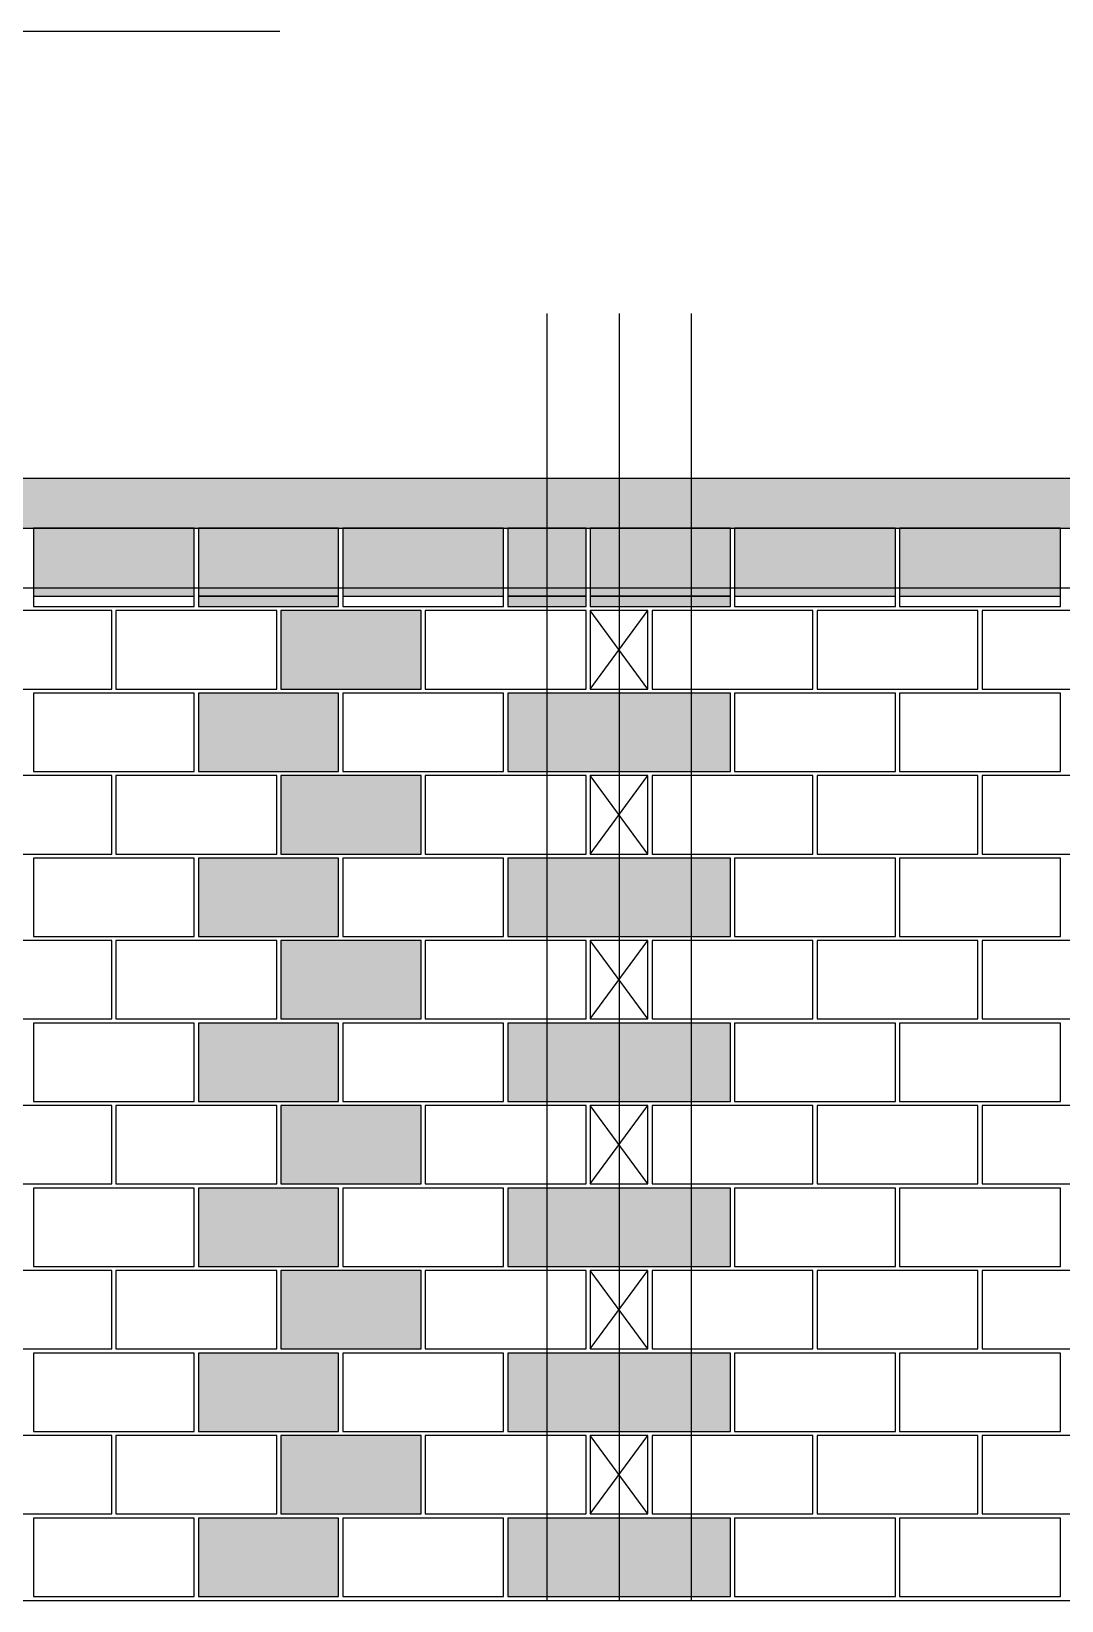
# Model space of a CAD drawing. Extents: x -1 to 122, y -1 to 61.
# Drawn here: x 42.69 to 47.69, y 48.35 to 55.95 of the extents above; entities that cross this region are included whole.
import ezdxf

# ---------------------------------------------------------------- set-up
doc = ezdxf.new("R2010")
doc.units = 0
doc.header["$MEASUREMENT"] = 0
for name, color, linetype in [('PENA_01', 1, 'CONTINUOUS'), ('PENA_02', 2, 'CONTINUOUS'), ('PENA_03', 3, 'CONTINUOUS'), ('PENA_05', 5, 'CONTINUOUS'), ('PENA_09', 254, 'CONTINUOUS'), ('PENA_11', 252, 'CONTINUOUS'), ('PENA_19', 240, 'CONTINUOUS'), ('PENA_21', 100, 'CONTINUOUS'), ('PENA_23', 50, 'CONTINUOUS')]:
    doc.layers.add(name, color=color, linetype=linetype)

msp = doc.modelspace()

# ---------------------------------------------------------------- linework, layer by layer
at = {"layer": 'PENA_01', "linetype": 'Continuous'}
for p, q in [((42.701365, 53.215252), (43.481365, 53.215252)), ((43.501365, 53.215252), (44.181365, 53.215252)), ((44.201365, 53.215252), (44.981365, 53.215252)), ((45.001365, 53.215252), (45.381365, 53.215252)), ((45.401365, 53.215252), (46.081365, 53.215252)), ((46.101365, 53.215252), (46.881365, 53.215252)), ((46.901365, 53.215252), (47.681365, 53.215252))]:
    msp.add_line(p, q, dxfattribs=at)
at = {"layer": 'PENA_02', "linetype": 'Continuous'}
for p, q in [((45.681365, 53.145252), (45.401365, 53.145252)), ((45.401365, 53.145252), (45.401365, 52.765252)), ((45.681365, 52.765252), (45.681365, 53.145252)), ((45.401365, 52.765252), (45.681365, 52.765252)), ((45.681365, 52.345252), (45.401365, 52.345252)), ((45.401365, 52.345252), (45.401365, 51.965252)), ((45.681365, 51.965252), (45.681365, 52.345252)), ((45.401365, 51.965252), (45.681365, 51.965252)), ((45.681365, 51.545252), (45.401365, 51.545252)), ((45.401365, 51.545252), (45.401365, 51.165252)), ((45.681365, 51.165252), (45.681365, 51.545252)), ((45.401365, 51.165252), (45.681365, 51.165252)), ((45.681365, 50.745252), (45.401365, 50.745252)), ((45.401365, 50.745252), (45.401365, 50.365252)), ((45.681365, 50.365252), (45.681365, 50.745252)), ((45.401365, 50.365252), (45.681365, 50.365252)), ((45.681365, 49.945252), (45.401365, 49.945252)), ((45.401365, 49.945252), (45.401365, 49.565252)), ((45.681365, 49.565252), (45.681365, 49.945252)), ((45.401365, 49.565252), (45.681365, 49.565252)), ((45.681365, 49.145252), (45.401365, 49.145252)), ((45.401365, 49.145252), (45.401365, 48.765252)), ((45.681365, 48.765252), (45.681365, 49.145252)), ((45.401365, 48.765252), (45.681365, 48.765252)), ((9.501365, 48.345252), (65.681365, 48.345252))]:
    msp.add_line(p, q, dxfattribs=at)
for points in [[(49.981365, 53.545252), (49.981365, 53.785252), (9.501365, 53.785252), (9.501365, 53.545252), (10.081365, 53.545252), (10.081365, 52.765252), (17.601365, 52.765252), (17.601365, 53.545252), (49.981365, 53.545252)], [(42.701365, 53.165252), (43.481365, 53.165252), (43.481365, 53.545252), (42.701365, 53.545252), (42.701365, 53.165252)], [(43.501365, 53.165252), (44.181365, 53.165252), (44.181365, 53.545252), (43.501365, 53.545252), (43.501365, 53.165252)], [(44.201365, 53.165252), (44.981365, 53.165252), (44.981365, 53.545252), (44.201365, 53.545252), (44.201365, 53.165252)], [(45.001365, 53.165252), (45.381365, 53.165252), (45.381365, 53.545252), (45.001365, 53.545252), (45.001365, 53.165252)], [(45.401365, 53.165252), (46.081365, 53.165252), (46.081365, 53.545252), (45.401365, 53.545252), (45.401365, 53.165252)], [(46.101365, 53.165252), (46.881365, 53.165252), (46.881365, 53.545252), (46.101365, 53.545252), (46.101365, 53.165252)], [(46.901365, 53.165252), (47.681365, 53.165252), (47.681365, 53.545252), (46.901365, 53.545252), (46.901365, 53.165252)], [(42.301365, 52.765252), (43.081365, 52.765252), (43.081365, 53.145252), (42.301365, 53.145252), (42.301365, 52.765252)], [(43.101365, 52.765252), (43.881365, 52.765252), (43.881365, 53.145252), (43.101365, 53.145252), (43.101365, 52.765252)], [(43.901365, 52.765252), (44.581365, 52.765252), (44.581365, 53.145252), (43.901365, 53.145252), (43.901365, 52.765252)], [(44.601365, 52.765252), (45.381365, 52.765252), (45.381365, 53.145252), (44.601365, 53.145252), (44.601365, 52.765252)], [(45.701365, 52.765252), (46.481365, 52.765252), (46.481365, 53.145252), (45.701365, 53.145252), (45.701365, 52.765252)], [(46.501365, 52.765252), (47.281365, 52.765252), (47.281365, 53.145252), (46.501365, 53.145252), (46.501365, 52.765252)], [(47.301365, 52.765252), (48.081365, 52.765252), (48.081365, 53.145252), (47.301365, 53.145252), (47.301365, 52.765252)], [(42.701365, 52.365252), (43.481365, 52.365252), (43.481365, 52.745252), (42.701365, 52.745252), (42.701365, 52.365252)], [(43.501365, 52.365252), (44.181365, 52.365252), (44.181365, 52.745252), (43.501365, 52.745252), (43.501365, 52.365252)], [(44.201365, 52.365252), (44.981365, 52.365252), (44.981365, 52.745252), (44.201365, 52.745252), (44.201365, 52.365252)], [(45.001365, 52.365252), (46.081365, 52.365252), (46.081365, 52.745252), (45.001365, 52.745252), (45.001365, 52.365252)], [(46.101365, 52.365252), (46.881365, 52.365252), (46.881365, 52.745252), (46.101365, 52.745252), (46.101365, 52.365252)], [(46.901365, 52.365252), (47.681365, 52.365252), (47.681365, 52.745252), (46.901365, 52.745252), (46.901365, 52.365252)], [(42.301365, 51.965252), (43.081365, 51.965252), (43.081365, 52.345252), (42.301365, 52.345252), (42.301365, 51.965252)], [(43.101365, 51.965252), (43.881365, 51.965252), (43.881365, 52.345252), (43.101365, 52.345252), (43.101365, 51.965252)], [(43.901365, 51.965252), (44.581365, 51.965252), (44.581365, 52.345252), (43.901365, 52.345252), (43.901365, 51.965252)], [(44.601365, 51.965252), (45.381365, 51.965252), (45.381365, 52.345252), (44.601365, 52.345252), (44.601365, 51.965252)], [(45.701365, 51.965252), (46.481365, 51.965252), (46.481365, 52.345252), (45.701365, 52.345252), (45.701365, 51.965252)], [(46.501365, 51.965252), (47.281365, 51.965252), (47.281365, 52.345252), (46.501365, 52.345252), (46.501365, 51.965252)], [(47.301365, 51.965252), (48.081365, 51.965252), (48.081365, 52.345252), (47.301365, 52.345252), (47.301365, 51.965252)], [(42.701365, 51.565252), (43.481365, 51.565252), (43.481365, 51.945252), (42.701365, 51.945252), (42.701365, 51.565252)], [(43.501365, 51.565252), (44.181365, 51.565252), (44.181365, 51.945252), (43.501365, 51.945252), (43.501365, 51.565252)], [(44.201365, 51.565252), (44.981365, 51.565252), (44.981365, 51.945252), (44.201365, 51.945252), (44.201365, 51.565252)], [(45.001365, 51.565252), (46.081365, 51.565252), (46.081365, 51.945252), (45.001365, 51.945252), (45.001365, 51.565252)], [(46.101365, 51.565252), (46.881365, 51.565252), (46.881365, 51.945252), (46.101365, 51.945252), (46.101365, 51.565252)], [(46.901365, 51.565252), (47.681365, 51.565252), (47.681365, 51.945252), (46.901365, 51.945252), (46.901365, 51.565252)], [(42.301365, 51.165252), (43.081365, 51.165252), (43.081365, 51.545252), (42.301365, 51.545252), (42.301365, 51.165252)], [(43.101365, 51.165252), (43.881365, 51.165252), (43.881365, 51.545252), (43.101365, 51.545252), (43.101365, 51.165252)], [(43.901365, 51.165252), (44.581365, 51.165252), (44.581365, 51.545252), (43.901365, 51.545252), (43.901365, 51.165252)], [(44.601365, 51.165252), (45.381365, 51.165252), (45.381365, 51.545252), (44.601365, 51.545252), (44.601365, 51.165252)], [(45.701365, 51.165252), (46.481365, 51.165252), (46.481365, 51.545252), (45.701365, 51.545252), (45.701365, 51.165252)], [(46.501365, 51.165252), (47.281365, 51.165252), (47.281365, 51.545252), (46.501365, 51.545252), (46.501365, 51.165252)], [(47.301365, 51.165252), (48.081365, 51.165252), (48.081365, 51.545252), (47.301365, 51.545252), (47.301365, 51.165252)], [(42.701365, 50.765252), (43.481365, 50.765252), (43.481365, 51.145252), (42.701365, 51.145252), (42.701365, 50.765252)], [(43.501365, 50.765252), (44.181365, 50.765252), (44.181365, 51.145252), (43.501365, 51.145252), (43.501365, 50.765252)], [(44.201365, 50.765252), (44.981365, 50.765252), (44.981365, 51.145252), (44.201365, 51.145252), (44.201365, 50.765252)], [(45.001365, 50.765252), (46.081365, 50.765252), (46.081365, 51.145252), (45.001365, 51.145252), (45.001365, 50.765252)], [(46.101365, 50.765252), (46.881365, 50.765252), (46.881365, 51.145252), (46.101365, 51.145252), (46.101365, 50.765252)], [(46.901365, 50.765252), (47.681365, 50.765252), (47.681365, 51.145252), (46.901365, 51.145252), (46.901365, 50.765252)], [(42.301365, 50.365252), (43.081365, 50.365252), (43.081365, 50.745252), (42.301365, 50.745252), (42.301365, 50.365252)], [(43.101365, 50.365252), (43.881365, 50.365252), (43.881365, 50.745252), (43.101365, 50.745252), (43.101365, 50.365252)], [(43.901365, 50.365252), (44.581365, 50.365252), (44.581365, 50.745252), (43.901365, 50.745252), (43.901365, 50.365252)], [(44.601365, 50.365252), (45.381365, 50.365252), (45.381365, 50.745252), (44.601365, 50.745252), (44.601365, 50.365252)], [(45.701365, 50.365252), (46.481365, 50.365252), (46.481365, 50.745252), (45.701365, 50.745252), (45.701365, 50.365252)], [(46.501365, 50.365252), (47.281365, 50.365252), (47.281365, 50.745252), (46.501365, 50.745252), (46.501365, 50.365252)], [(47.301365, 50.365252), (48.081365, 50.365252), (48.081365, 50.745252), (47.301365, 50.745252), (47.301365, 50.365252)], [(42.701365, 49.965252), (43.481365, 49.965252), (43.481365, 50.345252), (42.701365, 50.345252), (42.701365, 49.965252)], [(43.501365, 49.965252), (44.181365, 49.965252), (44.181365, 50.345252), (43.501365, 50.345252), (43.501365, 49.965252)], [(44.201365, 49.965252), (44.981365, 49.965252), (44.981365, 50.345252), (44.201365, 50.345252), (44.201365, 49.965252)], [(45.001365, 49.965252), (46.081365, 49.965252), (46.081365, 50.345252), (45.001365, 50.345252), (45.001365, 49.965252)], [(46.101365, 49.965252), (46.881365, 49.965252), (46.881365, 50.345252), (46.101365, 50.345252), (46.101365, 49.965252)], [(46.901365, 49.965252), (47.681365, 49.965252), (47.681365, 50.345252), (46.901365, 50.345252), (46.901365, 49.965252)], [(42.301365, 49.565252), (43.081365, 49.565252), (43.081365, 49.945252), (42.301365, 49.945252), (42.301365, 49.565252)], [(43.101365, 49.565252), (43.881365, 49.565252), (43.881365, 49.945252), (43.101365, 49.945252), (43.101365, 49.565252)], [(43.901365, 49.565252), (44.581365, 49.565252), (44.581365, 49.945252), (43.901365, 49.945252), (43.901365, 49.565252)], [(44.601365, 49.565252), (45.381365, 49.565252), (45.381365, 49.945252), (44.601365, 49.945252), (44.601365, 49.565252)], [(45.701365, 49.565252), (46.481365, 49.565252), (46.481365, 49.945252), (45.701365, 49.945252), (45.701365, 49.565252)], [(46.501365, 49.565252), (47.281365, 49.565252), (47.281365, 49.945252), (46.501365, 49.945252), (46.501365, 49.565252)], [(47.301365, 49.565252), (48.081365, 49.565252), (48.081365, 49.945252), (47.301365, 49.945252), (47.301365, 49.565252)], [(42.701365, 49.165252), (43.481365, 49.165252), (43.481365, 49.545252), (42.701365, 49.545252), (42.701365, 49.165252)], [(43.501365, 49.165252), (44.181365, 49.165252), (44.181365, 49.545252), (43.501365, 49.545252), (43.501365, 49.165252)], [(44.201365, 49.165252), (44.981365, 49.165252), (44.981365, 49.545252), (44.201365, 49.545252), (44.201365, 49.165252)], [(45.001365, 49.165252), (46.081365, 49.165252), (46.081365, 49.545252), (45.001365, 49.545252), (45.001365, 49.165252)], [(46.101365, 49.165252), (46.881365, 49.165252), (46.881365, 49.545252), (46.101365, 49.545252), (46.101365, 49.165252)], [(46.901365, 49.165252), (47.681365, 49.165252), (47.681365, 49.545252), (46.901365, 49.545252), (46.901365, 49.165252)], [(42.301365, 48.765252), (43.081365, 48.765252), (43.081365, 49.145252), (42.301365, 49.145252), (42.301365, 48.765252)], [(43.101365, 48.765252), (43.881365, 48.765252), (43.881365, 49.145252), (43.101365, 49.145252), (43.101365, 48.765252)], [(43.901365, 48.765252), (44.581365, 48.765252), (44.581365, 49.145252), (43.901365, 49.145252), (43.901365, 48.765252)], [(44.601365, 48.765252), (45.381365, 48.765252), (45.381365, 49.145252), (44.601365, 49.145252), (44.601365, 48.765252)], [(45.701365, 48.765252), (46.481365, 48.765252), (46.481365, 49.145252), (45.701365, 49.145252), (45.701365, 48.765252)], [(46.501365, 48.765252), (47.281365, 48.765252), (47.281365, 49.145252), (46.501365, 49.145252), (46.501365, 48.765252)], [(47.301365, 48.765252), (48.081365, 48.765252), (48.081365, 49.145252), (47.301365, 49.145252), (47.301365, 48.765252)], [(42.701365, 48.365252), (43.481365, 48.365252), (43.481365, 48.745252), (42.701365, 48.745252), (42.701365, 48.365252)], [(43.501365, 48.365252), (44.181365, 48.365252), (44.181365, 48.745252), (43.501365, 48.745252), (43.501365, 48.365252)], [(44.201365, 48.365252), (44.981365, 48.365252), (44.981365, 48.745252), (44.201365, 48.745252), (44.201365, 48.365252)], [(45.001365, 48.365252), (46.081365, 48.365252), (46.081365, 48.745252), (45.001365, 48.745252), (45.001365, 48.365252)], [(46.101365, 48.365252), (46.881365, 48.365252), (46.881365, 48.745252), (46.101365, 48.745252), (46.101365, 48.365252)], [(46.901365, 48.365252), (47.681365, 48.365252), (47.681365, 48.745252), (46.901365, 48.745252), (46.901365, 48.365252)]]:
    msp.add_lwpolyline(points, dxfattribs=at)
at = {"layer": 'PENA_03', "linetype": 'Continuous'}
for p, q in [((45.401365, 52.765252), (45.681365, 53.145252)), ((45.681365, 52.765252), (45.401365, 53.145252)), ((45.401365, 51.965252), (45.681365, 52.345252)), ((45.681365, 51.965252), (45.401365, 52.345252)), ((45.401365, 51.165252), (45.681365, 51.545252)), ((45.681365, 51.165252), (45.401365, 51.545252)), ((45.401365, 50.365252), (45.681365, 50.745252)), ((45.681365, 50.365252), (45.401365, 50.745252)), ((45.401365, 49.565252), (45.681365, 49.945252)), ((45.681365, 49.565252), (45.401365, 49.945252)), ((45.401365, 48.765252), (45.681365, 49.145252)), ((45.681365, 48.765252), (45.401365, 49.145252))]:
    msp.add_line(p, q, dxfattribs=at)
msp.add_lwpolyline([(43.895934, 55.953769), (41.846843, 55.953769), (41.672004, 53.505252), (41.657109, 53.754808), (41.672004, 53.505252), (41.722206, 53.75016)], dxfattribs=at)
at = {"layer": 'PENA_05', "linetype": 'Continuous'}
msp.add_line((33.38551, 53.255252), (49.881365, 53.255252), dxfattribs=at)
for points in [[(45.191365, 54.585252), (45.191365, 48.345252)], [(45.541365, 54.585252), (45.541365, 48.345252)], [(45.891365, 54.585252), (45.891365, 48.345252)]]:
    msp.add_lwpolyline(points, dxfattribs=at)
at = {"layer": 'PENA_09', "linetype": 'Continuous'}
for points in [[(42.701365, 53.215252), (43.481365, 53.215252), (43.481365, 53.545252), (42.701365, 53.545252), (42.701365, 53.215252)], [(43.501365, 53.215252), (44.181365, 53.215252), (44.181365, 53.545252), (43.501365, 53.545252), (43.501365, 53.215252)], [(44.201365, 53.215252), (44.981365, 53.215252), (44.981365, 53.545252), (44.201365, 53.545252), (44.201365, 53.215252)], [(45.001365, 53.215252), (45.381365, 53.215252), (45.381365, 53.545252), (45.001365, 53.545252), (45.001365, 53.215252)], [(45.401365, 53.215252), (46.081365, 53.215252), (46.081365, 53.545252), (45.401365, 53.545252), (45.401365, 53.215252)], [(46.101365, 53.215252), (46.881365, 53.215252), (46.881365, 53.545252), (46.101365, 53.545252), (46.101365, 53.215252)], [(46.901365, 53.215252), (47.681365, 53.215252), (47.681365, 53.545252), (46.901365, 53.545252), (46.901365, 53.215252)]]:
    msp.add_lwpolyline(points, dxfattribs=at)
for points in [[(42.701365, 53.215252), (43.481365, 53.215252), (43.481365, 53.545252)], [(42.701365, 53.215252), (43.481365, 53.545252), (42.701365, 53.545252)], [(42.701365, 53.215252), (42.701365, 53.545252), (42.701365, 53.215252)], [(43.501365, 53.215252), (44.181365, 53.215252), (44.181365, 53.545252)], [(43.501365, 53.215252), (44.181365, 53.545252), (43.501365, 53.545252)], [(43.501365, 53.215252), (43.501365, 53.545252), (43.501365, 53.215252)], [(44.201365, 53.215252), (44.981365, 53.215252), (44.981365, 53.545252)], [(44.201365, 53.215252), (44.981365, 53.545252), (44.201365, 53.545252)], [(44.201365, 53.215252), (44.201365, 53.545252), (44.201365, 53.215252)], [(45.001365, 53.215252), (45.381365, 53.215252), (45.381365, 53.545252)], [(45.001365, 53.215252), (45.381365, 53.545252), (45.001365, 53.545252)], [(45.001365, 53.215252), (45.001365, 53.545252), (45.001365, 53.215252)], [(45.401365, 53.215252), (46.081365, 53.215252), (46.081365, 53.545252)], [(45.401365, 53.215252), (46.081365, 53.545252), (45.401365, 53.545252)], [(45.401365, 53.215252), (45.401365, 53.545252), (45.401365, 53.215252)], [(46.101365, 53.215252), (46.881365, 53.215252), (46.881365, 53.545252)], [(46.101365, 53.215252), (46.881365, 53.545252), (46.101365, 53.545252)], [(46.101365, 53.215252), (46.101365, 53.545252), (46.101365, 53.215252)], [(46.901365, 53.215252), (47.681365, 53.215252), (47.681365, 53.545252)], [(46.901365, 53.215252), (47.681365, 53.545252), (46.901365, 53.545252)], [(46.901365, 53.215252), (46.901365, 53.545252), (46.901365, 53.215252)]]:
    msp.add_solid(points, dxfattribs=at)
at = {"layer": 'PENA_11', "linetype": 'Continuous'}
for points in [[(9.501365, 53.785252), (10.081365, 53.545252), (49.981365, 53.785252)], [(10.081365, 53.545252), (17.601365, 53.545252), (49.981365, 53.785252)], [(17.601365, 53.545252), (49.981365, 53.545252), (49.981365, 53.785252)]]:
    msp.add_solid(points, dxfattribs=at)
at = {"layer": 'PENA_19', "linetype": 'Continuous'}
for points in [[(45.001365, 52.365252), (46.081365, 52.365252), (46.081365, 52.745252), (45.001365, 52.745252), (45.001365, 52.365252)], [(45.001365, 51.565252), (46.081365, 51.565252), (46.081365, 51.945252), (45.001365, 51.945252), (45.001365, 51.565252)], [(45.001365, 50.765252), (46.081365, 50.765252), (46.081365, 51.145252), (45.001365, 51.145252), (45.001365, 50.765252)], [(45.001365, 49.965252), (46.081365, 49.965252), (46.081365, 50.345252), (45.001365, 50.345252), (45.001365, 49.965252)], [(45.001365, 49.165252), (46.081365, 49.165252), (46.081365, 49.545252), (45.001365, 49.545252), (45.001365, 49.165252)], [(45.001365, 48.365252), (46.081365, 48.365252), (46.081365, 48.745252), (45.001365, 48.745252), (45.001365, 48.365252)]]:
    msp.add_lwpolyline(points, dxfattribs=at)
for points in [[(45.001365, 52.365252), (46.081365, 52.365252), (46.081365, 52.745252)], [(45.001365, 52.365252), (46.081365, 52.745252), (45.001365, 52.745252)], [(45.001365, 52.365252), (45.001365, 52.745252), (45.001365, 52.365252)], [(45.001365, 51.565252), (46.081365, 51.565252), (46.081365, 51.945252)], [(45.001365, 51.565252), (46.081365, 51.945252), (45.001365, 51.945252)], [(45.001365, 51.565252), (45.001365, 51.945252), (45.001365, 51.565252)], [(45.001365, 50.765252), (46.081365, 50.765252), (46.081365, 51.145252)], [(45.001365, 50.765252), (46.081365, 51.145252), (45.001365, 51.145252)], [(45.001365, 50.765252), (45.001365, 51.145252), (45.001365, 50.765252)], [(45.001365, 49.965252), (46.081365, 49.965252), (46.081365, 50.345252)], [(45.001365, 49.965252), (46.081365, 50.345252), (45.001365, 50.345252)], [(45.001365, 49.965252), (45.001365, 50.345252), (45.001365, 49.965252)], [(45.001365, 49.165252), (46.081365, 49.165252), (46.081365, 49.545252)], [(45.001365, 49.165252), (46.081365, 49.545252), (45.001365, 49.545252)], [(45.001365, 49.165252), (45.001365, 49.545252), (45.001365, 49.165252)], [(45.001365, 48.365252), (46.081365, 48.365252), (46.081365, 48.745252)], [(45.001365, 48.365252), (46.081365, 48.745252), (45.001365, 48.745252)], [(45.001365, 48.365252), (45.001365, 48.745252), (45.001365, 48.365252)]]:
    msp.add_solid(points, dxfattribs=at)
at = {"layer": 'PENA_21', "linetype": 'Continuous'}
for points in [[(43.501365, 53.165252), (44.181365, 53.165252), (44.181365, 53.215252), (43.501365, 53.215252), (43.501365, 53.165252)], [(45.401365, 53.165252), (46.081365, 53.165252), (46.081365, 53.215252), (45.401365, 53.215252), (45.401365, 53.165252)], [(43.901365, 52.765252), (44.581365, 52.765252), (44.581365, 53.145252), (43.901365, 53.145252), (43.901365, 52.765252)], [(43.501365, 52.365252), (44.181365, 52.365252), (44.181365, 52.745252), (43.501365, 52.745252), (43.501365, 52.365252)], [(43.901365, 51.965252), (44.581365, 51.965252), (44.581365, 52.345252), (43.901365, 52.345252), (43.901365, 51.965252)], [(43.501365, 51.565252), (44.181365, 51.565252), (44.181365, 51.945252), (43.501365, 51.945252), (43.501365, 51.565252)], [(43.901365, 51.165252), (44.581365, 51.165252), (44.581365, 51.545252), (43.901365, 51.545252), (43.901365, 51.165252)], [(43.501365, 50.765252), (44.181365, 50.765252), (44.181365, 51.145252), (43.501365, 51.145252), (43.501365, 50.765252)], [(43.901365, 50.365252), (44.581365, 50.365252), (44.581365, 50.745252), (43.901365, 50.745252), (43.901365, 50.365252)], [(43.501365, 49.965252), (44.181365, 49.965252), (44.181365, 50.345252), (43.501365, 50.345252), (43.501365, 49.965252)], [(43.901365, 49.565252), (44.581365, 49.565252), (44.581365, 49.945252), (43.901365, 49.945252), (43.901365, 49.565252)], [(43.501365, 49.165252), (44.181365, 49.165252), (44.181365, 49.545252), (43.501365, 49.545252), (43.501365, 49.165252)], [(43.901365, 48.765252), (44.581365, 48.765252), (44.581365, 49.145252), (43.901365, 49.145252), (43.901365, 48.765252)], [(43.501365, 48.365252), (44.181365, 48.365252), (44.181365, 48.745252), (43.501365, 48.745252), (43.501365, 48.365252)]]:
    msp.add_lwpolyline(points, dxfattribs=at)
for points in [[(43.501365, 53.165252), (44.181365, 53.165252), (44.181365, 53.215252)], [(43.501365, 53.165252), (44.181365, 53.215252), (43.501365, 53.215252)], [(43.501365, 53.165252), (43.501365, 53.215252), (43.501365, 53.165252)], [(45.401365, 53.165252), (46.081365, 53.165252), (46.081365, 53.215252)], [(45.401365, 53.165252), (46.081365, 53.215252), (45.401365, 53.215252)], [(45.401365, 53.165252), (45.401365, 53.215252), (45.401365, 53.165252)], [(43.901365, 52.765252), (44.581365, 52.765252), (44.581365, 53.145252)], [(43.901365, 52.765252), (44.581365, 53.145252), (43.901365, 53.145252)], [(43.901365, 52.765252), (43.901365, 53.145252), (43.901365, 52.765252)], [(43.501365, 52.365252), (44.181365, 52.365252), (44.181365, 52.745252)], [(43.501365, 52.365252), (44.181365, 52.745252), (43.501365, 52.745252)], [(43.501365, 52.365252), (43.501365, 52.745252), (43.501365, 52.365252)], [(43.901365, 51.965252), (44.581365, 51.965252), (44.581365, 52.345252)], [(43.901365, 51.965252), (44.581365, 52.345252), (43.901365, 52.345252)], [(43.901365, 51.965252), (43.901365, 52.345252), (43.901365, 51.965252)], [(43.501365, 51.565252), (44.181365, 51.565252), (44.181365, 51.945252)], [(43.501365, 51.565252), (44.181365, 51.945252), (43.501365, 51.945252)], [(43.501365, 51.565252), (43.501365, 51.945252), (43.501365, 51.565252)], [(43.901365, 51.165252), (44.581365, 51.165252), (44.581365, 51.545252)], [(43.901365, 51.165252), (44.581365, 51.545252), (43.901365, 51.545252)], [(43.901365, 51.165252), (43.901365, 51.545252), (43.901365, 51.165252)], [(43.501365, 50.765252), (44.181365, 50.765252), (44.181365, 51.145252)], [(43.501365, 50.765252), (44.181365, 51.145252), (43.501365, 51.145252)], [(43.501365, 50.765252), (43.501365, 51.145252), (43.501365, 50.765252)], [(43.901365, 50.365252), (44.581365, 50.365252), (44.581365, 50.745252)], [(43.901365, 50.365252), (44.581365, 50.745252), (43.901365, 50.745252)], [(43.901365, 50.365252), (43.901365, 50.745252), (43.901365, 50.365252)], [(43.501365, 49.965252), (44.181365, 49.965252), (44.181365, 50.345252)], [(43.501365, 49.965252), (44.181365, 50.345252), (43.501365, 50.345252)], [(43.501365, 49.965252), (43.501365, 50.345252), (43.501365, 49.965252)], [(43.901365, 49.565252), (44.581365, 49.565252), (44.581365, 49.945252)], [(43.901365, 49.565252), (44.581365, 49.945252), (43.901365, 49.945252)], [(43.901365, 49.565252), (43.901365, 49.945252), (43.901365, 49.565252)], [(43.501365, 49.165252), (44.181365, 49.165252), (44.181365, 49.545252)], [(43.501365, 49.165252), (44.181365, 49.545252), (43.501365, 49.545252)], [(43.501365, 49.165252), (43.501365, 49.545252), (43.501365, 49.165252)], [(43.901365, 48.765252), (44.581365, 48.765252), (44.581365, 49.145252)], [(43.901365, 48.765252), (44.581365, 49.145252), (43.901365, 49.145252)], [(43.901365, 48.765252), (43.901365, 49.145252), (43.901365, 48.765252)], [(43.501365, 48.365252), (44.181365, 48.365252), (44.181365, 48.745252)], [(43.501365, 48.365252), (44.181365, 48.745252), (43.501365, 48.745252)], [(43.501365, 48.365252), (43.501365, 48.745252), (43.501365, 48.365252)]]:
    msp.add_solid(points, dxfattribs=at)
at = {"layer": 'PENA_23', "linetype": 'Continuous'}
msp.add_lwpolyline([(45.001365, 53.165252), (45.381365, 53.165252), (45.381365, 53.215252), (45.001365, 53.215252), (45.001365, 53.165252)], dxfattribs=at)
for points in [[(45.001365, 53.165252), (45.381365, 53.165252), (45.381365, 53.215252)], [(45.001365, 53.165252), (45.381365, 53.215252), (45.001365, 53.215252)], [(45.001365, 53.165252), (45.001365, 53.215252), (45.001365, 53.165252)]]:
    msp.add_solid(points, dxfattribs=at)

doc.saveas('drawing.dxf')
